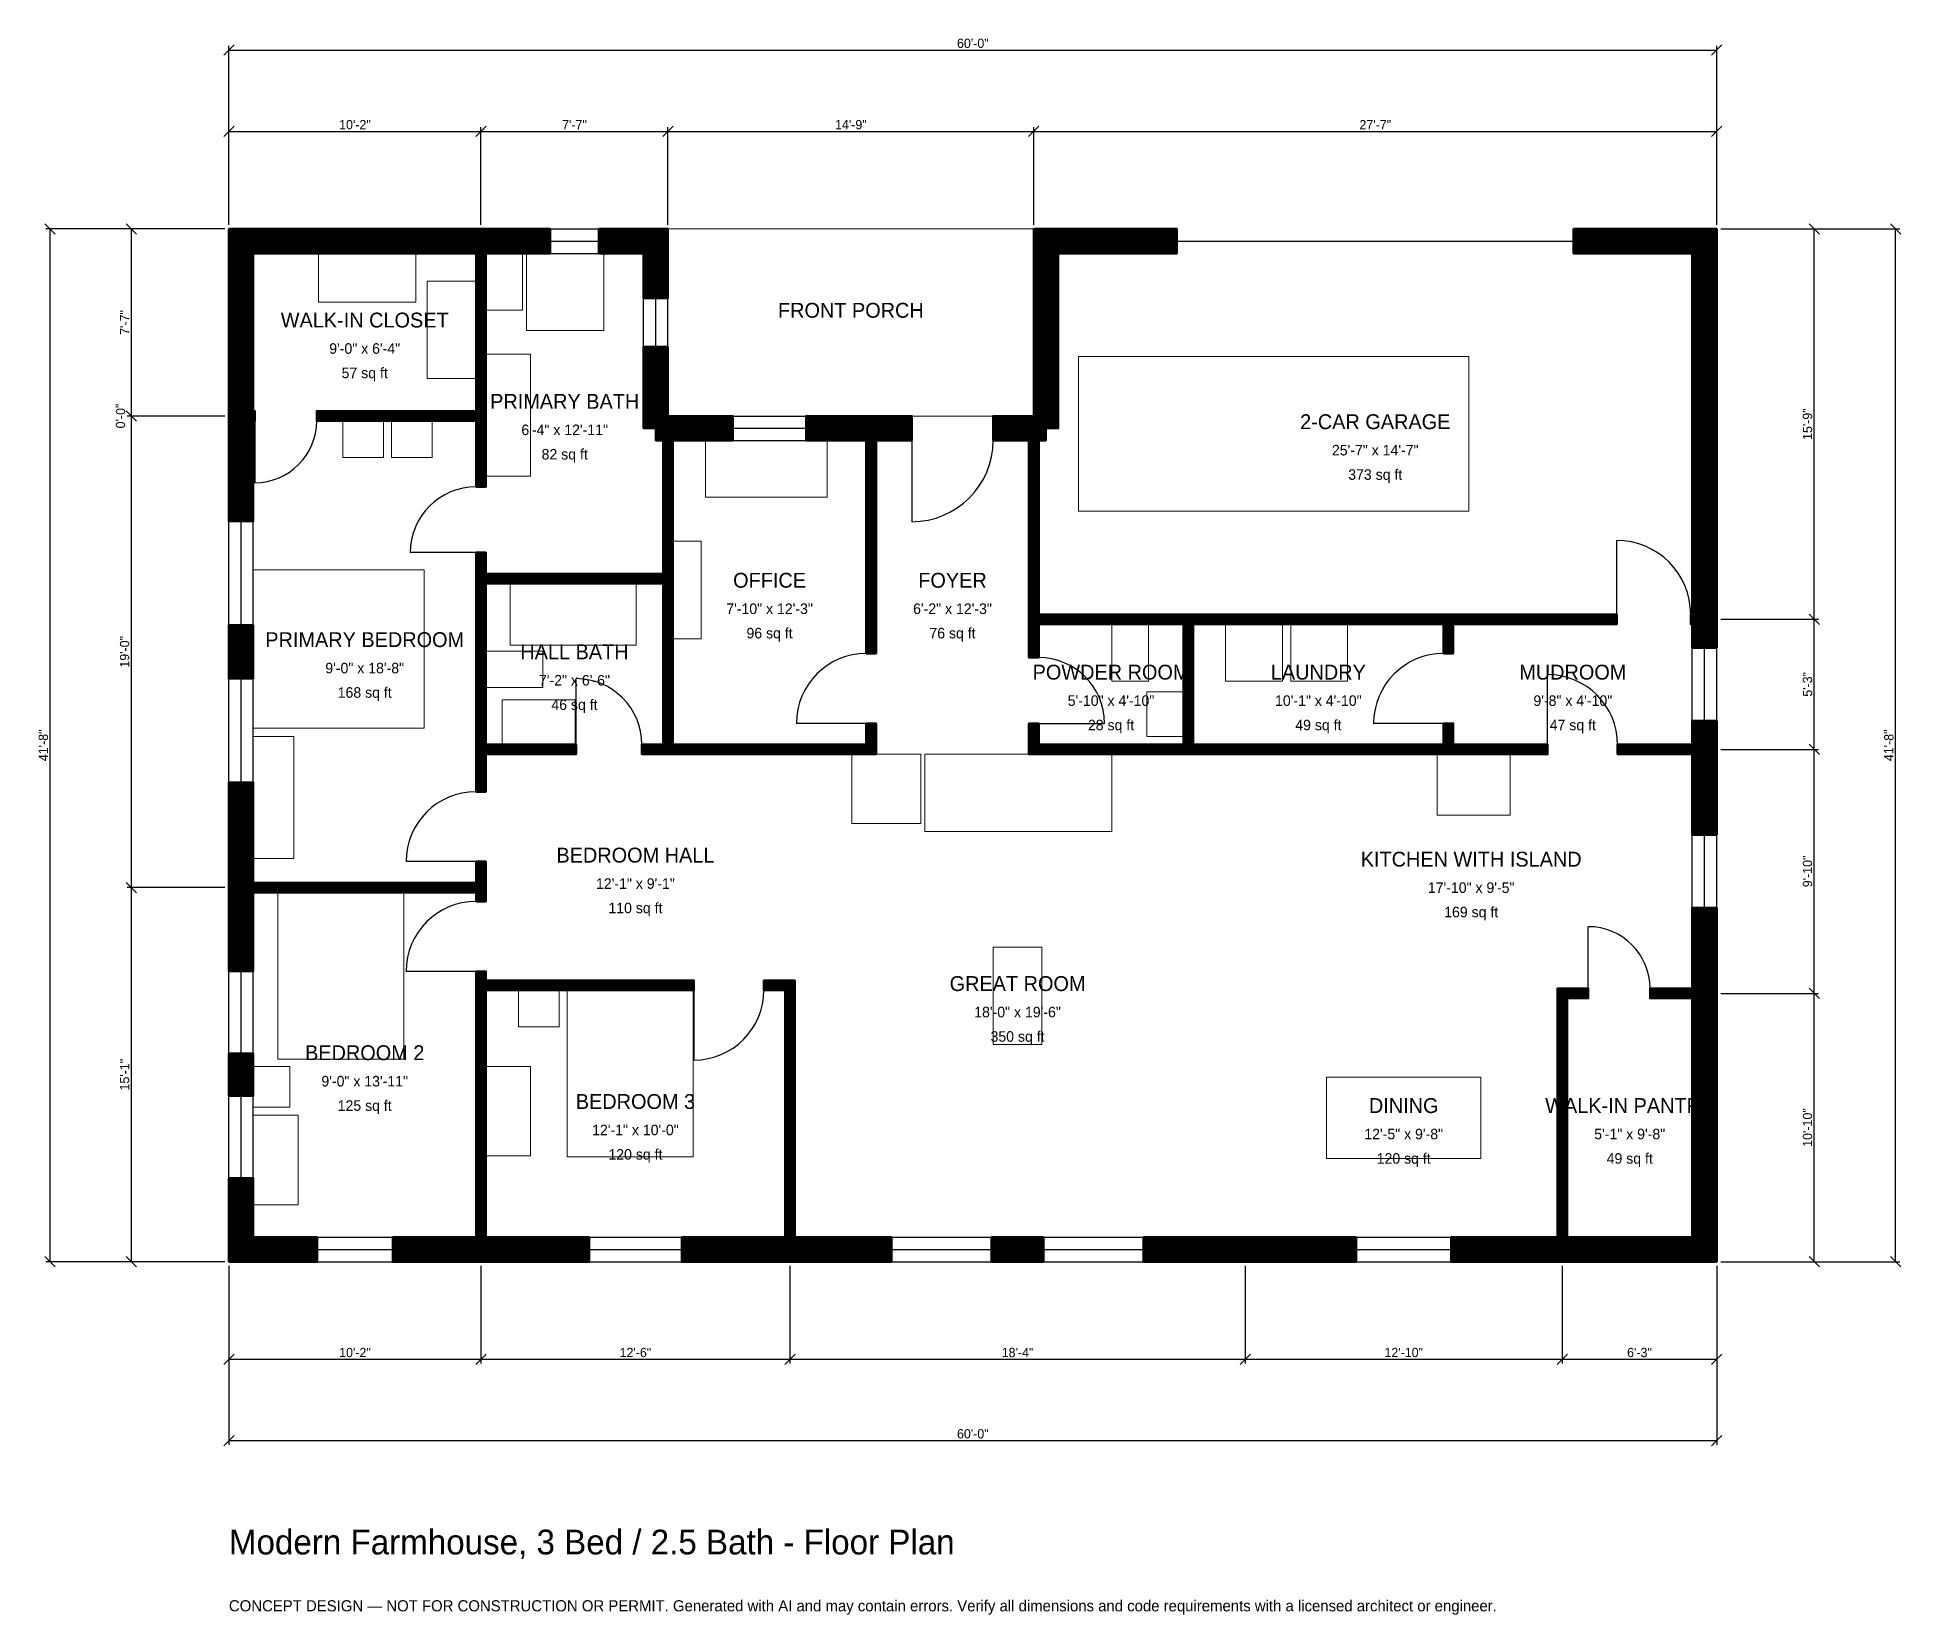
# Model space of a CAD drawing. Header units: inches. Extents: x -93 to 810, y -171 to 593.
import ezdxf
from ezdxf.enums import TextEntityAlignment as Align

# ---------------------------------------------------------------- set-up
doc = ezdxf.new("R2010")
doc.units = ezdxf.units.IN
doc.header["$MEASUREMENT"] = 0
doc.linetypes.add('DASHED', pattern=[0.6, 0.5, -0.1])
for name, color, linetype, lineweight in [('A-ANNO-DIMS', 1, 'Continuous', 13), ('A-ANNO-TEXT', 7, 'Continuous', 18), ('A-AREA-IDEN', 7, 'Continuous', 18), ('A-DOOR', 2, 'Continuous', 25), ('A-FLOR-FIXT', 9, 'Continuous', 13), ('A-FURN', 9, 'Continuous', 13), ('A-GLAZ', 4, 'Continuous', 25), ('A-SITE-PAVE', 8, 'Continuous', 13), ('A-WALL', 7, 'Continuous', 50), ('A-WALL-PATT', 8, 'Continuous', 13)]:
    doc.layers.add(name, color=color, linetype=linetype, lineweight=lineweight)
doc.dimstyles.new('PLAN', dxfattribs={"dimtxt": 4.5, "dimasz": 3, "dimexe": 2, "dimexo": 2, "dimgap": 1, "dimtad": 1, "dimdec": 0, "dimlunit": 4, "dimtsz": 2.5, "dimcen": 2.5, "dimclrd": 1, "dimclre": 1, "dimazin": 3, "dimtfac": 1, "dimtmove": 0, "dimatfit": 3})

msp = doc.modelspace()

# ---------------------------------------------------------------- hatches: boundary and pattern name
at = {"layer": 'A-WALL-PATT'}
h = msp.add_hatch(dxfattribs=at)
h.set_pattern_fill('ANSI31', color=8, scale=0.8)
h.paths.add_polyline_path([(116.1417, 0), (79.3307, 0), (79.3307, 11.811), (116.1417, 11.811), (119.685, 11.811), (119.685, 131.4961), (119.685, 136.2205), (119.685, 140.5512), (124.4094, 140.5512), (124.4094, 136.2205), (225.1969, 136.2205), (225.1969, 131.4961), (124.4094, 131.4961), (124.4094, 11.811), (127.9528, 11.811), (174.4094, 11.811), (174.4094, 0), (127.9528, 0), (124.4094, 0), (124.4094, 0), (119.685, 0), (119.685, 0), (116.1417, 0)])
h.paths.add_polyline_path([(11.811, 0), (11.811, 0), (0, 0), (0, 0), (0, 0), (0, 0), (0, 11.811), (0, 11.811), (0, 40.4856), (11.811, 40.4856), (11.811, 11.811), (42.7165, 11.811), (42.7165, 0), (11.811, 0)])
h.paths.add_polyline_path([(0, 100.853), (11.811, 100.853), (11.811, 80.2493), (0, 80.2493), (0, 100.853)])
h.paths.add_polyline_path([(0, 175.1969), (0, 178.7402), (0, 178.7402), (0, 183.4646), (0, 183.4646), (0, 187.0079), (0, 232.021), (11.811, 232.021), (11.811, 187.0079), (11.811, 183.4646), (119.685, 183.4646), (119.685, 193.7008), (124.4094, 193.7008), (124.4094, 183.4646), (124.4094, 178.7402), (124.4094, 174.4094), (119.685, 174.4094), (119.685, 178.7402), (11.811, 178.7402), (11.811, 175.1969), (11.811, 140.6168), (0, 140.6168), (0, 175.1969)])
h.paths.add_polyline_path([(0, 308.1365), (11.811, 308.1365), (11.811, 282.4147), (0, 282.4147), (0, 308.1365)])
h.paths.add_polyline_path([(0, 403.5433), (0, 407.0866), (0, 407.0866), (0, 411.811), (0, 411.811), (0, 415.3543), (0, 488.189), (0, 488.189), (0, 500), (0, 500), (0, 500), (11.811, 500), (11.811, 500), (116.1417, 500), (119.685, 500), (119.685, 500), (124.4094, 500), (124.4094, 500), (127.9528, 500), (155.5118, 500), (155.5118, 488.189), (127.9528, 488.189), (124.4094, 488.189), (124.4094, 411.811), (124.4094, 407.0866), (124.4094, 407.0866), (124.4094, 375.1969), (119.685, 375.1969), (119.685, 407.0866), (42.5197, 407.0866), (42.5197, 411.811), (119.685, 411.811), (119.685, 488.189), (116.1417, 488.189), (11.811, 488.189), (11.811, 415.3543), (11.811, 411.811), (12.5984, 411.811), (12.5984, 407.0866), (11.811, 407.0866), (11.811, 403.5433), (11.811, 358.5302), (0, 358.5302), (0, 403.5433)])
h.paths.add_polyline_path([(200.7874, 500), (200.7874, 500), (212.5984, 500), (212.5984, 500), (212.5985, 500), (212.5985, 488.189), (212.5984, 488.189), (212.5984, 466.5354), (200.7874, 466.5354), (200.7874, 488.189), (179.1339, 488.189), (179.1339, 500), (200.7874, 500)])
h.paths.add_polyline_path([(212.5984, 411.811), (212.5985, 411.811), (212.5985, 409.4489), (214.9606, 409.4489), (214.9606, 409.4488), (244.0945, 409.4488), (244.0945, 397.6378), (214.9606, 397.6378), (214.9606, 333.0709), (214.9606, 328.3465), (214.9606, 250.3937), (269.2913, 250.3937), (274.0157, 250.3937), (308.6614, 250.3937), (308.6614, 260.6299), (313.3858, 260.6299), (313.3858, 250.3937), (313.3858, 245.6693), (308.6614, 245.6693), (274.0157, 245.6693), (269.2913, 245.6693), (214.9606, 245.6693), (210.2362, 245.6693), (200, 245.6693), (200, 250.3937), (210.2362, 250.3937), (210.2362, 328.3465), (124.4094, 328.3465), (124.4094, 250.3937), (168.1102, 250.3937), (168.1102, 245.6693), (124.4094, 245.6693), (124.4094, 227.5591), (119.685, 227.5591), (119.685, 245.6693), (119.685, 250.3937), (119.685, 328.3465), (119.685, 333.0709), (119.685, 343.3071), (124.4094, 343.3071), (124.4094, 333.0709), (210.2362, 333.0709), (210.2362, 397.6378), (206.6929, 397.6378), (206.6929, 403.5433), (200.7874, 403.5433), (200.7874, 442.9134), (212.5984, 442.9134), (212.5984, 411.811)])
h.paths.add_polyline_path([(305.1181, 409.4488), (308.6614, 409.4488), (308.6614, 409.4489), (313.3858, 409.4489), (313.3858, 409.4488), (316.9291, 409.4488), (330.7087, 409.4488), (330.7087, 397.6378), (316.9291, 397.6378), (313.3858, 397.6378), (313.3858, 294.4882), (308.6614, 294.4882), (308.6614, 397.6378), (305.1181, 397.6378), (279.5276, 397.6378), (279.5276, 409.4488), (305.1181, 409.4488)])
h.paths.add_polyline_path([(387.4016, 409.4488), (387.4016, 409.4489), (389.7637, 409.4489), (389.7637, 411.811), (389.7638, 411.811), (389.7638, 488.189), (389.7637, 488.189), (389.7637, 500), (389.7638, 500), (389.7638, 500), (401.5748, 500), (401.5748, 500), (459.0551, 500), (459.0551, 488.189), (401.5748, 488.189), (401.5748, 403.5433), (395.6693, 403.5433), (395.6693, 397.6378), (392.126, 397.6378), (392.126, 313.3858), (462.2047, 313.3858), (466.9291, 313.3858), (588.189, 313.3858), (592.9134, 313.3858), (672.0472, 313.3858), (672.0472, 308.6614), (592.9134, 308.6614), (592.9134, 294.4882), (588.189, 294.4882), (588.189, 308.6614), (466.9291, 308.6614), (466.9291, 250.3937), (489.7638, 250.3937), (494.4882, 250.3937), (588.189, 250.3937), (588.189, 260.6299), (592.9134, 260.6299), (592.9134, 250.3937), (638.5827, 250.3937), (638.5827, 245.6693), (592.9134, 245.6693), (588.189, 245.6693), (494.4882, 245.6693), (489.7638, 245.6693), (466.9291, 245.6693), (462.2047, 245.6693), (392.126, 245.6693), (387.4016, 245.6693), (387.4016, 250.3937), (387.4016, 260.6299), (392.126, 260.6299), (392.126, 250.3937), (462.2047, 250.3937), (462.2047, 308.6614), (392.126, 308.6614), (392.126, 292.5197), (387.4016, 292.5197), (387.4016, 308.6614), (387.4016, 313.3858), (387.4016, 397.6378), (370.0787, 397.6378), (370.0787, 409.4488), (387.4016, 409.4488)])
h.paths.add_polyline_path([(708.6614, 500), (708.6614, 500), (720.4724, 500), (720.4724, 500), (720.4725, 500), (720.4725, 488.189), (720.4724, 488.189), (720.4724, 316.9291), (720.4724, 313.3858), (720.4725, 313.3858), (720.4725, 308.6614), (720.4724, 308.6614), (720.4724, 305.1181), (720.4724, 297.2441), (708.6614, 297.2441), (708.6614, 305.1181), (708.6614, 308.6614), (707.874, 308.6614), (707.874, 313.3858), (708.6614, 313.3858), (708.6614, 316.9291), (708.6614, 488.189), (651.1811, 488.189), (651.1811, 500), (708.6614, 500)])
h.paths.add_polyline_path([(720.4724, 253.937), (720.4724, 250.3937), (720.4725, 250.3937), (720.4725, 245.6693), (720.4724, 245.6693), (720.4724, 242.126), (720.4724, 206.6929), (708.6614, 206.6929), (708.6614, 242.126), (708.6614, 245.6693), (672.4409, 245.6693), (672.4409, 250.3937), (708.6614, 250.3937), (708.6614, 253.937), (708.6614, 261.811), (720.4724, 261.811), (720.4724, 253.937)])
h.paths.add_polyline_path([(720.4724, 132.2835), (720.4725, 132.2835), (720.4725, 127.5591), (720.4724, 127.5591), (720.4724, 124.0157), (720.4724, 124.0157), (720.4724, 11.811), (720.4725, 11.811), (720.4725, 0), (720.4724, 0), (720.4724, 0), (708.6614, 0), (708.6614, 0), (651.5748, 0), (648.0315, 0), (648.0315, 0), (643.3071, 0), (643.3071, 0), (639.7638, 0), (591.9291, 0), (591.9291, 11.811), (639.7638, 11.811), (643.3071, 11.811), (643.3071, 127.5591), (643.3071, 132.2835), (648.0315, 132.2835), (658.2677, 132.2835), (658.2677, 127.5591), (648.0315, 127.5591), (648.0315, 11.811), (651.5748, 11.811), (708.6614, 11.811), (708.6614, 127.5591), (688.189, 127.5591), (688.189, 132.2835), (708.6614, 132.2835), (708.6614, 135.8268), (708.6614, 135.8268), (708.6614, 171.2598), (720.4724, 171.2598), (720.4724, 132.2835)])
h.paths.add_polyline_path([(498.0315, 0), (486.2205, 0), (442.8478, 0), (442.8478, 11.811), (486.2205, 11.811), (498.0315, 11.811), (545.8661, 11.811), (545.8661, 0), (498.0315, 0)])
h.paths.add_polyline_path([(369.357, 0), (369.357, 11.811), (394.4226, 11.811), (394.4226, 0), (369.357, 0)])
h.paths.add_polyline_path([(277.5591, 0), (274.0157, 0), (274.0157, 0), (269.2913, 0), (269.2913, 0), (265.748, 0), (219.2913, 0), (219.2913, 11.811), (265.748, 11.811), (269.2913, 11.811), (269.2913, 131.4961), (259.0551, 131.4961), (259.0551, 136.2205), (269.2913, 136.2205), (274.0157, 136.2205), (274.0157, 131.4961), (274.0157, 11.811), (277.5591, 11.811), (320.9318, 11.811), (320.9318, 0), (277.5591, 0)])

# ---------------------------------------------------------------- linework, layer by layer
at = {"layer": 'A-DOOR', "linetype": 'DASHED'}
msp.add_line((459.0551, 494.0945), (651.1811, 494.0945), dxfattribs=at)
at = {"layer": 'A-DOOR'}
for p, q in [((12.5984, 407.0866), (12.5984, 377.1654)), ((330.7087, 397.6378), (330.7087, 358.2677)), ((119.685, 343.3071), (87.7953, 343.3071)), ((672.0472, 313.3858), (672.0472, 349.2126)), ((168.1102, 250.3937), (168.1102, 282.2835)), ((638.5827, 250.3937), (638.5827, 284.252)), ((308.6614, 260.6299), (274.8031, 260.6299)), ((392.126, 260.6299), (424.0157, 260.6299)), ((588.189, 260.6299), (554.3307, 260.6299)), ((119.685, 193.7008), (85.8268, 193.7008)), ((658.2677, 132.2835), (658.2677, 162.2047)), ((119.685, 140.5512), (85.8268, 140.5512)), ((225.1969, 131.4961), (225.1969, 97.6378))]:
    msp.add_line(p, q, dxfattribs=at)
for centre, radius, start, end in [((12.5984, 407.0866), 29.9213, 270, 360), ((330.7087, 397.6378), 39.3701, 270, 360), ((119.685, 343.3071), 31.8898, 90, 180), ((672.0472, 313.3858), 35.8268, 0, 90), ((308.6614, 260.6299), 33.8583, 90, 180), ((392.126, 260.6299), 31.8898, 0, 90), ((588.189, 260.6299), 33.8583, 90, 180), ((168.1102, 250.3937), 31.8898, 0, 90), ((638.5827, 250.3937), 33.8583, 0, 90), ((119.685, 193.7008), 33.8583, 90, 180), ((119.685, 140.5512), 33.8583, 90, 180), ((658.2677, 132.2835), 29.9213, 0, 90), ((225.1969, 131.4961), 33.8583, 270, 360)]:
    msp.add_arc(centre, radius, start, end, dxfattribs=at)
at = {"layer": 'A-FLOR-FIXT'}
for points in [[(124.4094, 460.6299), (142.126, 460.6299), (142.126, 488.189), (124.4094, 488.189)], [(144.0945, 450.7874), (181.4961, 450.7874), (181.4961, 488.189), (144.0945, 488.189)], [(124.4094, 380.315), (146.063, 380.315), (146.063, 439.3701), (124.4094, 439.3701)], [(136.2205, 298.4252), (197.2441, 298.4252), (197.2441, 328.3465), (136.2205, 328.3465)], [(427.5591, 281.1024), (445.2756, 281.1024), (445.2756, 308.6614), (427.5591, 308.6614)], [(124.4094, 277.9528), (151.9685, 277.9528), (151.9685, 295.6693), (124.4094, 295.6693)], [(132.2835, 250.3937), (167.7165, 250.3937), (167.7165, 272.0472), (132.2835, 272.0472)], [(444.4882, 254.3307), (462.2047, 254.3307), (462.2047, 275.9843), (444.4882, 275.9843)]]:
    msp.add_lwpolyline(points, close=True, dxfattribs=at)
at = {"layer": 'A-FURN'}
for points in [[(43.3071, 464.5669), (90.5512, 464.5669), (90.5512, 488.189), (43.3071, 488.189)], [(96.063, 427.5591), (119.685, 427.5591), (119.685, 474.8031), (96.063, 474.8031)], [(411.4173, 363.3858), (600.3937, 363.3858), (600.3937, 438.189), (411.4173, 438.189)], [(55.1181, 389.3701), (74.8031, 389.3701), (74.8031, 407.0866), (55.1181, 407.0866)], [(78.7402, 389.3701), (98.4252, 389.3701), (98.4252, 407.0866), (78.7402, 407.0866)], [(230.7087, 370.0787), (289.7638, 370.0787), (289.7638, 397.6378), (230.7087, 397.6378)], [(214.9606, 301.5748), (228.7402, 301.5748), (228.7402, 348.8189), (214.9606, 348.8189)], [(11.811, 258.2677), (94.4882, 258.2677), (94.4882, 335.0394), (11.811, 335.0394)], [(482.6772, 281.1024), (510.2362, 281.1024), (510.2362, 308.6614), (482.6772, 308.6614)], [(514.1732, 281.1024), (541.7323, 281.1024), (541.7323, 308.6614), (514.1732, 308.6614)], [(11.811, 195.2756), (31.4961, 195.2756), (31.4961, 254.3307), (11.811, 254.3307)], [(301.5748, 212.2047), (335.0394, 212.2047), (335.0394, 245.6693), (301.5748, 245.6693)], [(337.0079, 208.2677), (427.5591, 208.2677), (427.5591, 245.6693), (337.0079, 245.6693)], [(585.0394, 216.1417), (620.4724, 216.1417), (620.4724, 245.6693), (585.0394, 245.6693)], [(23.622, 98.0315), (84.6457, 98.0315), (84.6457, 178.7402), (23.622, 178.7402)], [(370.0787, 105.1181), (393.7008, 105.1181), (393.7008, 152.3622), (370.0787, 152.3622)], [(140.1575, 113.7795), (159.8425, 113.7795), (159.8425, 131.4961), (140.1575, 131.4961)], [(163.7795, 50.7874), (224.8031, 50.7874), (224.8031, 131.4961), (163.7795, 131.4961)], [(11.811, 74.8031), (29.5276, 74.8031), (29.5276, 94.4882), (11.811, 94.4882)], [(124.4094, 51.1811), (146.063, 51.1811), (146.063, 94.4882), (124.4094, 94.4882)], [(531.4961, 50), (606.2992, 50), (606.2992, 89.3701), (531.4961, 89.3701)], [(11.811, 27.5591), (33.4646, 27.5591), (33.4646, 70.8661), (11.811, 70.8661)]]:
    msp.add_lwpolyline(points, close=True, dxfattribs=at)
at = {"layer": 'A-GLAZ'}
for p, q in [((155.5118, 500), (179.1339, 500)), ((155.5118, 494.0945), (179.1339, 494.0945)), ((155.5118, 488.189), (179.1339, 488.189)), ((200.7874, 442.9134), (200.7874, 466.5354)), ((206.6929, 442.9134), (206.6929, 466.5354)), ((212.5984, 442.9134), (212.5984, 466.5354)), ((244.0945, 409.4488), (279.5276, 409.4488)), ((244.0945, 403.5433), (279.5276, 403.5433)), ((244.0945, 397.6378), (279.5276, 397.6378)), ((0, 308.1365), (0, 358.5302)), ((5.9055, 308.1365), (5.9055, 358.5302)), ((11.811, 308.1365), (11.811, 358.5302)), ((708.6614, 261.811), (708.6614, 297.2441)), ((714.5669, 261.811), (714.5669, 297.2441)), ((720.4724, 261.811), (720.4724, 297.2441)), ((0, 232.021), (0, 282.4147)), ((5.9055, 232.021), (5.9055, 282.4147)), ((11.811, 232.021), (11.811, 282.4147)), ((708.6614, 171.2598), (708.6614, 206.6929)), ((714.5669, 171.2598), (714.5669, 206.6929)), ((720.4724, 171.2598), (720.4724, 206.6929)), ((0, 100.853), (0, 140.6168)), ((5.9055, 100.853), (5.9055, 140.6168)), ((11.811, 100.853), (11.811, 140.6168)), ((0, 40.4856), (0, 80.2493)), ((5.9055, 40.4856), (5.9055, 80.2493)), ((11.811, 40.4856), (11.811, 80.2493)), ((42.7165, 11.811), (79.3307, 11.811)), ((174.4094, 11.811), (219.2913, 11.811)), ((320.9318, 11.811), (369.357, 11.811)), ((394.4226, 11.811), (442.8478, 11.811)), ((545.8661, 11.811), (591.9291, 11.811)), ((42.7165, 5.9055), (79.3307, 5.9055)), ((42.7165, 0), (79.3307, 0)), ((174.4094, 5.9055), (219.2913, 5.9055)), ((174.4094, 0), (219.2913, 0)), ((320.9318, 5.9055), (369.357, 5.9055)), ((320.9318, 0), (369.357, 0)), ((394.4226, 5.9055), (442.8478, 5.9055)), ((394.4226, 0), (442.8478, 0)), ((545.8661, 5.9055), (591.9291, 5.9055)), ((545.8661, 0), (591.9291, 0))]:
    msp.add_line(p, q, dxfattribs=at)
at = {"layer": 'A-SITE-PAVE', "linetype": 'DASHED'}
msp.add_lwpolyline([(212.5984, 409.4488), (389.7638, 409.4488), (389.7638, 500), (212.5984, 500)], close=True, dxfattribs=at)
at = {"layer": 'A-WALL'}
for points in [[(0, 403.5433), (0, 407.0866), (0, 407.0866), (0, 411.811), (0, 411.811), (0, 415.3543), (0, 488.189), (0, 488.189), (0, 500), (0, 500), (0, 500), (11.811, 500), (11.811, 500), (116.1417, 500), (119.685, 500), (119.685, 500), (124.4094, 500), (124.4094, 500), (127.9528, 500), (155.5118, 500), (155.5118, 488.189), (127.9528, 488.189), (124.4094, 488.189), (124.4094, 411.811), (124.4094, 407.0866), (124.4094, 407.0866), (124.4094, 375.1969), (119.685, 375.1969), (119.685, 407.0866), (42.5197, 407.0866), (42.5197, 411.811), (119.685, 411.811), (119.685, 488.189), (116.1417, 488.189), (11.811, 488.189), (11.811, 415.3543), (11.811, 411.811), (12.5984, 411.811), (12.5984, 407.0866), (11.811, 407.0866), (11.811, 403.5433), (11.811, 358.5302), (0, 358.5302), (0, 403.5433)], [(200.7874, 500), (200.7874, 500), (212.5984, 500), (212.5984, 500), (212.5985, 500), (212.5985, 488.189), (212.5984, 488.189), (212.5984, 466.5354), (200.7874, 466.5354), (200.7874, 488.189), (179.1339, 488.189), (179.1339, 500), (200.7874, 500)], [(387.4016, 409.4488), (387.4016, 409.4489), (389.7637, 409.4489), (389.7637, 411.811), (389.7638, 411.811), (389.7638, 488.189), (389.7637, 488.189), (389.7637, 500), (389.7638, 500), (389.7638, 500), (401.5748, 500), (401.5748, 500), (459.0551, 500), (459.0551, 488.189), (401.5748, 488.189), (401.5748, 403.5433), (395.6693, 403.5433), (395.6693, 397.6378), (392.126, 397.6378), (392.126, 313.3858), (462.2047, 313.3858), (466.9291, 313.3858), (588.189, 313.3858), (592.9134, 313.3858), (672.0472, 313.3858), (672.0472, 308.6614), (592.9134, 308.6614), (592.9134, 294.4882), (588.189, 294.4882), (588.189, 308.6614), (466.9291, 308.6614), (466.9291, 250.3937), (489.7638, 250.3937), (494.4882, 250.3937), (588.189, 250.3937), (588.189, 260.6299), (592.9134, 260.6299), (592.9134, 250.3937), (638.5827, 250.3937), (638.5827, 245.6693), (592.9134, 245.6693), (588.189, 245.6693), (494.4882, 245.6693), (489.7638, 245.6693), (466.9291, 245.6693), (462.2047, 245.6693), (392.126, 245.6693), (387.4016, 245.6693), (387.4016, 250.3937), (387.4016, 260.6299), (392.126, 260.6299), (392.126, 250.3937), (462.2047, 250.3937), (462.2047, 308.6614), (392.126, 308.6614), (392.126, 292.5197), (387.4016, 292.5197), (387.4016, 308.6614), (387.4016, 313.3858), (387.4016, 397.6378), (370.0787, 397.6378), (370.0787, 409.4488), (387.4016, 409.4488)], [(708.6614, 500), (708.6614, 500), (720.4724, 500), (720.4724, 500), (720.4725, 500), (720.4725, 488.189), (720.4724, 488.189), (720.4724, 316.9291), (720.4724, 313.3858), (720.4725, 313.3858), (720.4725, 308.6614), (720.4724, 308.6614), (720.4724, 305.1181), (720.4724, 297.2441), (708.6614, 297.2441), (708.6614, 305.1181), (708.6614, 308.6614), (707.874, 308.6614), (707.874, 313.3858), (708.6614, 313.3858), (708.6614, 316.9291), (708.6614, 488.189), (651.1811, 488.189), (651.1811, 500), (708.6614, 500)], [(212.5984, 411.811), (212.5985, 411.811), (212.5985, 409.4489), (214.9606, 409.4489), (214.9606, 409.4488), (244.0945, 409.4488), (244.0945, 397.6378), (214.9606, 397.6378), (214.9606, 333.0709), (214.9606, 328.3465), (214.9606, 250.3937), (269.2913, 250.3937), (274.0157, 250.3937), (308.6614, 250.3937), (308.6614, 260.6299), (313.3858, 260.6299), (313.3858, 250.3937), (313.3858, 245.6693), (308.6614, 245.6693), (274.0157, 245.6693), (269.2913, 245.6693), (214.9606, 245.6693), (210.2362, 245.6693), (200, 245.6693), (200, 250.3937), (210.2362, 250.3937), (210.2362, 328.3465), (124.4094, 328.3465), (124.4094, 250.3937), (168.1102, 250.3937), (168.1102, 245.6693), (124.4094, 245.6693), (124.4094, 227.5591), (119.685, 227.5591), (119.685, 245.6693), (119.685, 250.3937), (119.685, 328.3465), (119.685, 333.0709), (119.685, 343.3071), (124.4094, 343.3071), (124.4094, 333.0709), (210.2362, 333.0709), (210.2362, 397.6378), (206.6929, 397.6378), (206.6929, 403.5433), (200.7874, 403.5433), (200.7874, 442.9134), (212.5984, 442.9134), (212.5984, 411.811)], [(305.1181, 409.4488), (308.6614, 409.4488), (308.6614, 409.4489), (313.3858, 409.4489), (313.3858, 409.4488), (316.9291, 409.4488), (330.7087, 409.4488), (330.7087, 397.6378), (316.9291, 397.6378), (313.3858, 397.6378), (313.3858, 294.4882), (308.6614, 294.4882), (308.6614, 397.6378), (305.1181, 397.6378), (279.5276, 397.6378), (279.5276, 409.4488), (305.1181, 409.4488)], [(0, 308.1365), (11.811, 308.1365), (11.811, 282.4147), (0, 282.4147), (0, 308.1365)], [(720.4724, 253.937), (720.4724, 250.3937), (720.4725, 250.3937), (720.4725, 245.6693), (720.4724, 245.6693), (720.4724, 242.126), (720.4724, 206.6929), (708.6614, 206.6929), (708.6614, 242.126), (708.6614, 245.6693), (672.4409, 245.6693), (672.4409, 250.3937), (708.6614, 250.3937), (708.6614, 253.937), (708.6614, 261.811), (720.4724, 261.811), (720.4724, 253.937)], [(0, 175.1969), (0, 178.7402), (0, 178.7402), (0, 183.4646), (0, 183.4646), (0, 187.0079), (0, 232.021), (11.811, 232.021), (11.811, 187.0079), (11.811, 183.4646), (119.685, 183.4646), (119.685, 193.7008), (124.4094, 193.7008), (124.4094, 183.4646), (124.4094, 178.7402), (124.4094, 174.4094), (119.685, 174.4094), (119.685, 178.7402), (11.811, 178.7402), (11.811, 175.1969), (11.811, 140.6168), (0, 140.6168), (0, 175.1969)], [(720.4724, 132.2835), (720.4725, 132.2835), (720.4725, 127.5591), (720.4724, 127.5591), (720.4724, 124.0157), (720.4724, 124.0157), (720.4724, 11.811), (720.4725, 11.811), (720.4725, 0), (720.4724, 0), (720.4724, 0), (708.6614, 0), (708.6614, 0), (651.5748, 0), (648.0315, 0), (648.0315, 0), (643.3071, 0), (643.3071, 0), (639.7638, 0), (591.9291, 0), (591.9291, 11.811), (639.7638, 11.811), (643.3071, 11.811), (643.3071, 127.5591), (643.3071, 132.2835), (648.0315, 132.2835), (658.2677, 132.2835), (658.2677, 127.5591), (648.0315, 127.5591), (648.0315, 11.811), (651.5748, 11.811), (708.6614, 11.811), (708.6614, 127.5591), (688.189, 127.5591), (688.189, 132.2835), (708.6614, 132.2835), (708.6614, 135.8268), (708.6614, 135.8268), (708.6614, 171.2598), (720.4724, 171.2598), (720.4724, 132.2835)], [(116.1417, 0), (79.3307, 0), (79.3307, 11.811), (116.1417, 11.811), (119.685, 11.811), (119.685, 131.4961), (119.685, 136.2205), (119.685, 140.5512), (124.4094, 140.5512), (124.4094, 136.2205), (225.1969, 136.2205), (225.1969, 131.4961), (124.4094, 131.4961), (124.4094, 11.811), (127.9528, 11.811), (174.4094, 11.811), (174.4094, 0), (127.9528, 0), (124.4094, 0), (124.4094, 0), (119.685, 0), (119.685, 0), (116.1417, 0)], [(277.5591, 0), (274.0157, 0), (274.0157, 0), (269.2913, 0), (269.2913, 0), (265.748, 0), (219.2913, 0), (219.2913, 11.811), (265.748, 11.811), (269.2913, 11.811), (269.2913, 131.4961), (259.0551, 131.4961), (259.0551, 136.2205), (269.2913, 136.2205), (274.0157, 136.2205), (274.0157, 131.4961), (274.0157, 11.811), (277.5591, 11.811), (320.9318, 11.811), (320.9318, 0), (277.5591, 0)], [(0, 100.853), (11.811, 100.853), (11.811, 80.2493), (0, 80.2493), (0, 100.853)], [(11.811, 0), (11.811, 0), (0, 0), (0, 0), (0, 0), (0, 0), (0, 11.811), (0, 11.811), (0, 40.4856), (11.811, 40.4856), (11.811, 11.811), (42.7165, 11.811), (42.7165, 0), (11.811, 0)], [(369.357, 0), (369.357, 11.811), (394.4226, 11.811), (394.4226, 0), (369.357, 0)], [(498.0315, 0), (486.2205, 0), (442.8478, 0), (442.8478, 11.811), (486.2205, 11.811), (498.0315, 11.811), (545.8661, 11.811), (545.8661, 0), (498.0315, 0)]]:
    msp.add_lwpolyline(points, close=True, dxfattribs=at)

# ---------------------------------------------------------------- texts
at = {"layer": 'A-ANNO-TEXT'}
for s, height, p in [('Modern Farmhouse, 3 Bed / 2.5 Bath - Floor Plan', 12, (0, -141.7323)), ('CONCEPT DESIGN — NOT FOR CONSTRUCTION OR PERMIT. Generated with AI and may contain errors. Verify all dimensions and code requirements with a licensed architect or engineer.', 5.4, (0, -169.2913))]:
    msp.add_text(s, height=height, dxfattribs=at).set_placement(p)
at = {"layer": 'A-AREA-IDEN'}
for s, height, p in [('FRONT PORCH', 7.2, (301.1811, 460.6299)), ('WALK-IN CLOSET', 7.2, (65.748, 455.9055)), ('9\'-0" x 6\'-4"', 5.1, (65.748, 442.126)), ('57 sq ft', 5.1, (65.748, 430.315)), ('PRIMARY BATH', 7.2, (162.5984, 416.5354)), ('2-CAR GARAGE', 7.2, (555.1181, 406.6929)), ('6\'-4" x 12\'-11"', 5.1, (162.5984, 402.7559)), ('82 sq ft', 5.1, (162.5984, 390.9449)), ('25\'-7" x 14\'-7"', 5.1, (555.1181, 392.9134)), ('373 sq ft', 5.1, (555.1181, 381.1024)), ('OFFICE', 7.2, (261.811, 329.9213)), ('FOYER', 7.2, (350.3937, 329.9213)), ('7\'-10" x 12\'-3"', 5.1, (261.811, 316.1417)), ('6\'-2" x 12\'-3"', 5.1, (350.3937, 316.1417)), ('96 sq ft', 5.1, (261.811, 304.3307)), ('76 sq ft', 5.1, (350.3937, 304.3307)), ('PRIMARY BEDROOM', 7.2, (65.748, 301.1811)), ('HALL BATH', 7.2, (167.3228, 295.2756)), ('9\'-0" x 18\'-8"', 5.1, (65.748, 287.4016)), ('POWDER ROOM', 7.2, (427.1654, 285.4331)), ('LAUNDRY', 7.2, (527.5591, 285.4331)), ('MUDROOM', 7.2, (650.7874, 285.4331)), ('7\'-2" x 6\'-6"', 5.1, (167.3228, 281.4961)), ('168 sq ft', 5.1, (65.748, 275.5906)), ('46 sq ft', 5.1, (167.3228, 269.685)), ('5\'-10" x 4\'-10"', 5.1, (427.1654, 271.6535)), ('10\'-1" x 4\'-10"', 5.1, (527.5591, 271.6535)), ('9\'-8" x 4\'-10"', 5.1, (650.7874, 271.6535)), ('28 sq ft', 5.1, (427.1654, 259.8425)), ('49 sq ft', 5.1, (527.5591, 259.8425)), ('47 sq ft', 5.1, (650.7874, 259.8425)), ('BEDROOM HALL', 7.2, (196.8504, 196.8504)), ('KITCHEN WITH ISLAND', 7.2, (601.5748, 194.8819)), ('12\'-1" x 9\'-1"', 5.1, (196.8504, 183.0709)), ('17\'-10" x 9\'-5"', 5.1, (601.5748, 181.1024)), ('110 sq ft', 5.1, (196.8504, 171.2598)), ('169 sq ft', 5.1, (601.5748, 169.2913)), ('GREAT ROOM', 7.2, (381.8898, 134.6457)), ('18\'-0" x 19\'-6"', 5.1, (381.8898, 120.8661)), ('350 sq ft', 5.1, (381.8898, 109.0551)), ('BEDROOM 2', 7.2, (65.748, 101.1811)), ('9\'-0" x 13\'-11"', 5.1, (65.748, 87.4016)), ('BEDROOM 3', 7.2, (196.8504, 77.5591)), ('125 sq ft', 5.1, (65.748, 75.5906)), ('DINING', 7.2, (568.8976, 75.5906)), ('WALK-IN PANTRY', 7.2, (678.3465, 75.5906)), ('12\'-1" x 10\'-0"', 5.1, (196.8504, 63.7795)), ('12\'-5" x 9\'-8"', 5.1, (568.8976, 61.811)), ('5\'-1" x 9\'-8"', 5.1, (678.3465, 61.811)), ('120 sq ft', 5.1, (196.8504, 51.9685)), ('120 sq ft', 5.1, (568.8976, 50)), ('49 sq ft', 5.1, (678.3465, 50))]:
    msp.add_text(s, height=height, dxfattribs=at).set_placement(p, align=Align.MIDDLE_CENTER)

# ---------------------------------------------------------------- dimensions: what is measured, and where the dimension line sits
at = {"layer": 'A-ANNO-DIMS'}
for base, p1, p2, text in [((0, 586.6142), (0, 500), (720.4724, 500), '60\'-0"'), ((0, 547.2441), (0, 500), (122.0472, 500), '10\'-2"'), ((122.0472, 547.2441), (122.0472, 500), (212.5984, 500), '7\'-7"'), ((212.5984, 547.2441), (212.5984, 500), (389.7638, 500), '14\'-9"'), ((389.7638, 547.2441), (389.7638, 500), (720.4724, 500), '27\'-7"'), ((0, -47.2441), (0, 0), (122.0472, 0), '10\'-2"'), ((0, -86.6142), (0, 0), (720.4724, 0), '60\'-0"'), ((122.0472, -47.2441), (122.0472, 0), (271.6535, 0), '12\'-6"'), ((271.6535, -47.2441), (271.6535, 0), (492.126, 0), '18\'-4"'), ((492.126, -47.2441), (492.126, 0), (645.6693, 0), '12\'-10"'), ((645.6693, -47.2441), (645.6693, 0), (720.4724, 0), '6\'-3"')]:
    msp.add_linear_dim(base=base, p1=p1, p2=p2, text=text, dimstyle='PLAN', dxfattribs=at).render()
for base, p1, p2, text in [((-86.6142, 0), (0, 0), (0, 500), '41\'-8"'), ((-47.2441, 409.4488), (0, 409.4488), (0, 500), '7\'-7"'), ((767.7165, 311.0236), (720.4724, 311.0236), (720.4724, 500), '15\'-9"'), ((807.0866, 0), (720.4724, 0), (720.4724, 500), '41\'-8"'), ((-47.2441, 409.4488), (0, 409.4488), (0, 409.4488), '0\'-0"'), ((-47.2441, 181.1024), (0, 181.1024), (0, 409.4488), '19\'-0"'), ((767.7165, 248.0315), (720.4724, 248.0315), (720.4724, 311.0236), '5\'-3"'), ((767.7165, 129.9213), (720.4724, 129.9213), (720.4724, 248.0315), '9\'-10"'), ((-47.2441, 0), (0, 0), (0, 181.1024), '15\'-1"'), ((767.7165, 0), (720.4724, 0), (720.4724, 129.9213), '10\'-10"')]:
    msp.add_linear_dim(base=base, p1=p1, p2=p2, angle=90, text=text, dimstyle='PLAN', dxfattribs=at).render()

doc.saveas('drawing.dxf')
